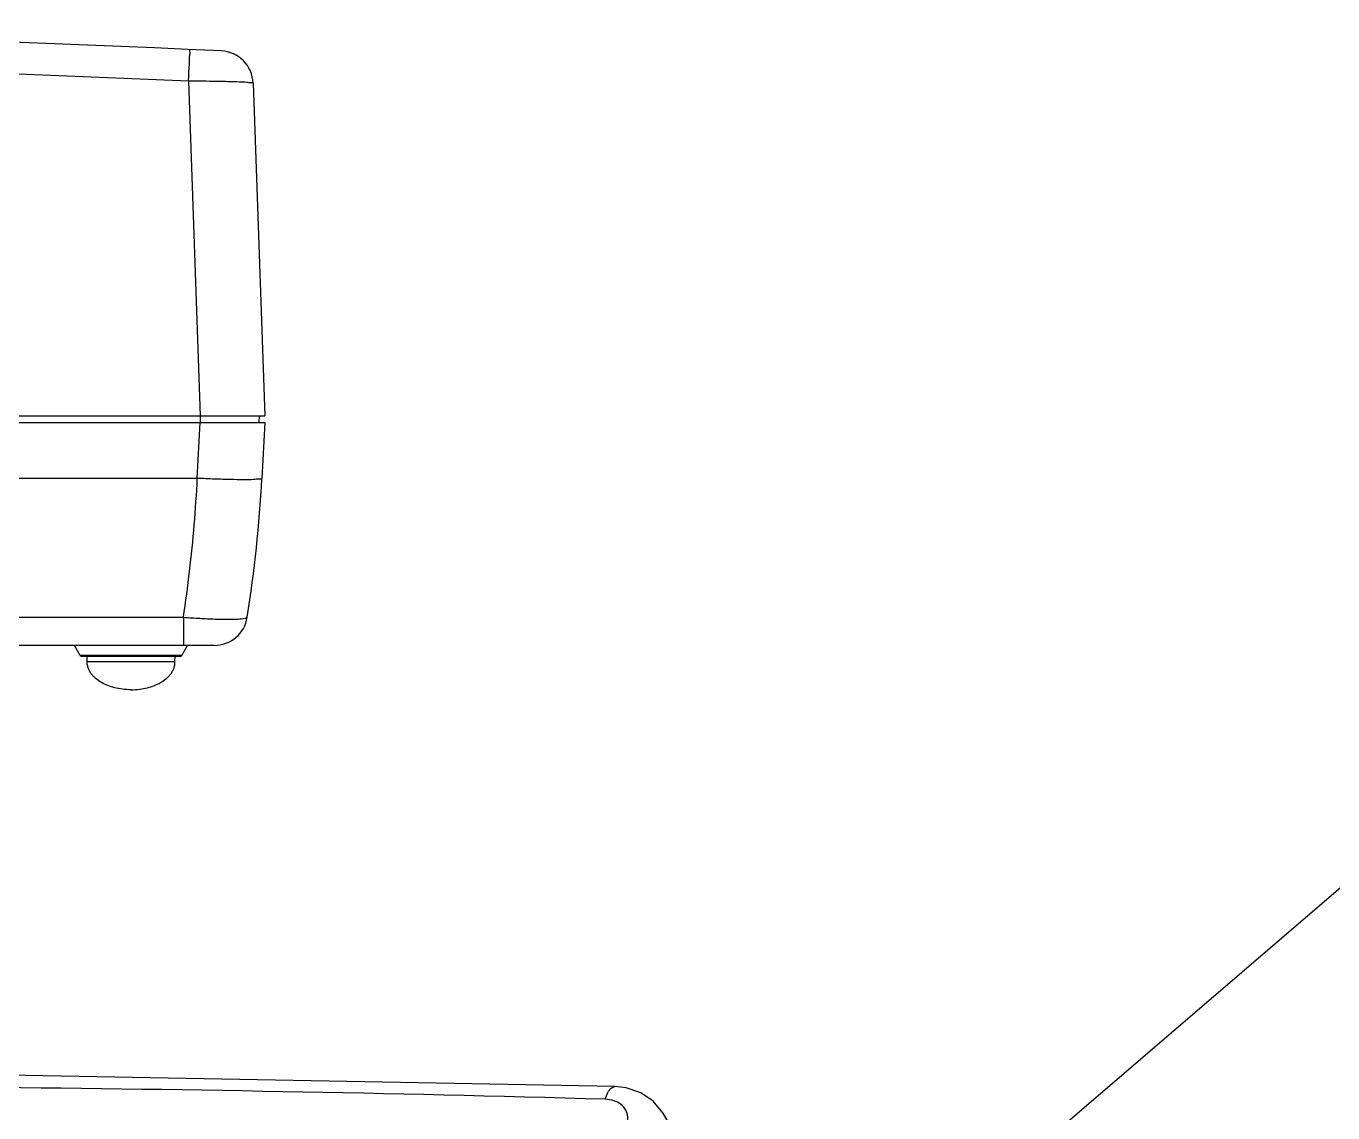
# Model space of a CAD drawing. Extents: x 3002 to 3805, y -1490 to -963.
# Drawn here: x 3200.7 to 3318, y -1300.1 to -1202.6 of the extents above; entities that cross this region are included whole.
import ezdxf

# ---------------------------------------------------------------- set-up
doc = ezdxf.new("R2010")
doc.units = 0
doc.header["$LTSCALE"] = 30.734
doc.layers.get('0').update_dxf_attribs({"linetype": 'CONTINUOUS'})
doc.layers.add('6', color=7, linetype='CONTINUOUS')
doc.layers.add('dim', color=3, linetype='CONTINUOUS', lineweight=9)
doc.styles.get("Standard").update_dxf_attribs({"font": 'txt', "width": 0.8})
doc.dimstyles.get("Standard").update_dxf_attribs({"dimtxt": 0.15625, "dimasz": 0.1875, "dimexe": 0.18, "dimexo": 0.0625, "dimgap": 0.09, "dimtad": 0, "dimtih": 1, "dimtoh": 1, "dimdsep": 46, "dimtxsty": 'Standard', "dimcen": 0.09, "dimadec": 0, "dimazin": 0, "dimtp": 0.01, "dimtm": 0.01, "dimtfac": 1, "dimtofl": 0, "dimtmove": 0, "dimatfit": 3, "dimfxl": 1, "dimtolj": 1, "dimarcsym": 0})

msp = doc.modelspace()

# ---------------------------------------------------------------- linework, layer by layer
at = {"color": 7, "linetype": 'Continuous'}
for p, q in [((3215.29, -1207.502), (3216.34, -1237.559)), ((3218.104, -1207.532), (3217.806, -1207.527)), ((3221.089, -1207.682), (3222.133, -1237.559)), ((3022.133, -1237.559), (3222.133, -1237.559)), ((3216.335, -1237.559), (3216.335, -1238.159)), ((3221.631, -1237.559), (3221.61, -1238.159)), ((3206.191, -1259.642), (3206.183, -1259.159)), ((3214.074, -1259.642), (3206.191, -1259.642)), ((3214.074, -1259.642), (3214.082, -1259.159)), ((3253.56, -1297.77), (3253.56, -1297.77)), ((3268.342, -1317.528), (3257.853, -1300.125)), ((3257.854, -1300.127), (3257.854, -1300.127))]:
    msp.add_line(p, q, dxfattribs=at)
for points in [[(3253.56, -1297.77), (3195.821, -1296.686), (3138.308, -1296.686), (3081.782, -1297.77)], [(3257.854, -1300.127), (3256.994, -1299.085), (3255.892, -1298.336), (3254.581, -1297.887), (3253.56, -1297.77)]]:
    msp.add_lwpolyline(points, dxfattribs=at)
for centre, radius, start, end in [((3122.133, -3272.559), 2070, 87.339141, 92.660859), ((3122.133, -3272.401), 2067, 87.416866, 92.583134), ((3218.091, -1207.787), 3, 1.99993, 87.33835), ((3150.706, -1204.588), 64.65, 357.41696, 357.54383), ((3214.602, -1399.79), 192.29, 89.04522, 89.79495), ((3216.752, -1288.493), 80.972, 88.83634, 89.04292), ((3217.52, -1251.544), 44.015, 88.19618, 88.85905)]:
    msp.add_arc(centre, radius, start, end, dxfattribs=at)
for points, start_tangent, end_tangent in [([(3215.297, -1207.359), (3215.331, -1206.614), (3215.367, -1205.822), (3215.397, -1205.198), (3215.417, -1204.799), (3215.425, -1204.662)], (0.0429797, 0.9990759), (0.9989838, -0.04507)), ([(3221.089, -1207.682), (3220.943, -1207.647), (3220.514, -1207.612), (3219.823, -1207.579), (3218.905, -1207.551)], (-0.0387355, 0.9992495), (-0.9994857, 0.0320666)), ([(3210.133, -1262.142), (3209.354, -1262.093), (3208.661, -1261.961), (3208.04, -1261.761), (3207.488, -1261.495), (3207.005, -1261.164), (3206.793, -1260.97), (3206.604, -1260.755), (3206.44, -1260.515), (3206.308, -1260.245), (3206.219, -1259.935), (3206.196, -1259.759), (3206.191, -1259.642)], (-1, 0), (0.0001763, 1)), ([(3210.133, -1262.142), (3210.912, -1262.093), (3211.605, -1261.961), (3212.225, -1261.761), (3212.778, -1261.495), (3213.26, -1261.164), (3213.472, -1260.97), (3213.662, -1260.755), (3213.826, -1260.515), (3213.958, -1260.245), (3214.047, -1259.935), (3214.07, -1259.759), (3214.074, -1259.642)], (1, 0), (-0.0001763, 1)), ([(3252.686, -1298.906), (3194.815, -1297.82), (3137.512, -1297.82), (3080.83, -1298.906)], (-0.9996081, 0.0279926), (-0.999583, -0.0288768)), ([(3252.686, -1298.906), (3252.938, -1298.288), (3253.239, -1297.897), (3253.56, -1297.77)], (0.2927665, 0.956184), (0.9996473, -0.0265554)), ([(3254.633, -1301.173), (3254.714, -1300.492), (3254.531, -1299.871), (3254.102, -1299.369), (3253.466, -1299.036), (3252.686, -1298.906)], (0.2950166, 0.9554921), (-0.9996027, 0.0281851))]:
    msp.add_spline(points, degree=3, dxfattribs=dict(at, start_tangent=start_tangent, end_tangent=end_tangent))
at = {"layer": '6', "color": 7, "linetype": 'Continuous'}
for p, q in [((3022.133, -1238.159), (3222.133, -1238.159)), ((3216.079, -1243.158), (3216.341, -1238.159)), ((3222.133, -1238.159), (3221.871, -1243.158)), ((3216.079, -1243.158), (3028.187, -1243.158)), ((3219.072, -1243.271), (3219.04, -1243.271)), ((3029.433, -1255.627), (3214.832, -1255.627)), ((3214.832, -1255.627), (3214.832, -1258.159)), ((3220.562, -1255.628), (3220.562, -1255.628)), ((3217.599, -1258.159), (3026.667, -1258.159)), ((3205.575, -1259.059), (3205.055, -1258.159)), ((3214.69, -1259.059), (3215.21, -1258.159)), ((3217.598, -1258.159), (3217.599, -1258.159)), ((3214.69, -1259.059), (3205.575, -1259.059)), ((3205.575, -1259.059), (3205.648, -1259.132)), ((3214.517, -1259.159), (3205.748, -1259.159)), ((3214.617, -1259.132), (3214.517, -1259.159)), ((3214.69, -1259.059), (3214.617, -1259.132))]:
    msp.add_line(p, q, dxfattribs=at)
for centre, radius, start, end in [((3102.092, -1236.881), 119.943, 351.00821, 357.00006), ((3217.599, -1255.159), 3, 269.9857, 350.99188), ((3217.598, -1255.159), 3, 270.01362, 351.00815), ((3205.748, -1258.959), 0.2, 210, 270), ((3214.517, -1258.959), 0.2, 270, 330)]:
    msp.add_arc(centre, radius, start, end, dxfattribs=at)
for points, start_tangent, end_tangent in [([(3214.832, -1255.627), (3215.386, -1251.487), (3215.801, -1247.327), (3216.079, -1243.158)], (0.1489086, 0.988851), (0.0498156, 0.9987584)), ([(3219.04, -1243.271), (3217.628, -1243.228), (3216.079, -1243.159)], (-0.9998425, 0.0177492), (-0.9986414, 0.0521084)), ([(3221.871, -1243.159), (3221.671, -1243.226), (3221.118, -1243.268), (3220.23, -1243.284), (3219.072, -1243.271)], (-0.0523845, -0.998627), (-0.9998546, 0.0170508)), ([(3214.832, -1255.628), (3216.31, -1255.726), (3217.684, -1255.787), (3218.863, -1255.808)], (0.9969789, -0.0776726), (0.9999998, -0.0006171)), ([(3218.863, -1255.808), (3219.772, -1255.787), (3220.353, -1255.726), (3220.562, -1255.628)], (0.9999998, 0.00062), (0.1417558, 0.9899017))]:
    msp.add_spline(points, degree=3, dxfattribs=dict(at, start_tangent=start_tangent, end_tangent=end_tangent))

# ---------------------------------------------------------------- leaders
at = {"layer": 'dim', "color": 4}
msp.add_leader([(3256.373, -1333.383), (3323.301, -1275.935)], dimstyle='Standard', override={"dimasz": 1.5, "dimexe": 10.0584, "dimexo": 3.4925, "dimdec": 4, "dimzin": 0, "dimcen": 5.0292, "dimtp": 0, "dimtm": 0, "dimtdec": 4, "dimldrblk": 'Dot', "dimtzin": 0}, dxfattribs=at)

doc.saveas('drawing.dxf')
